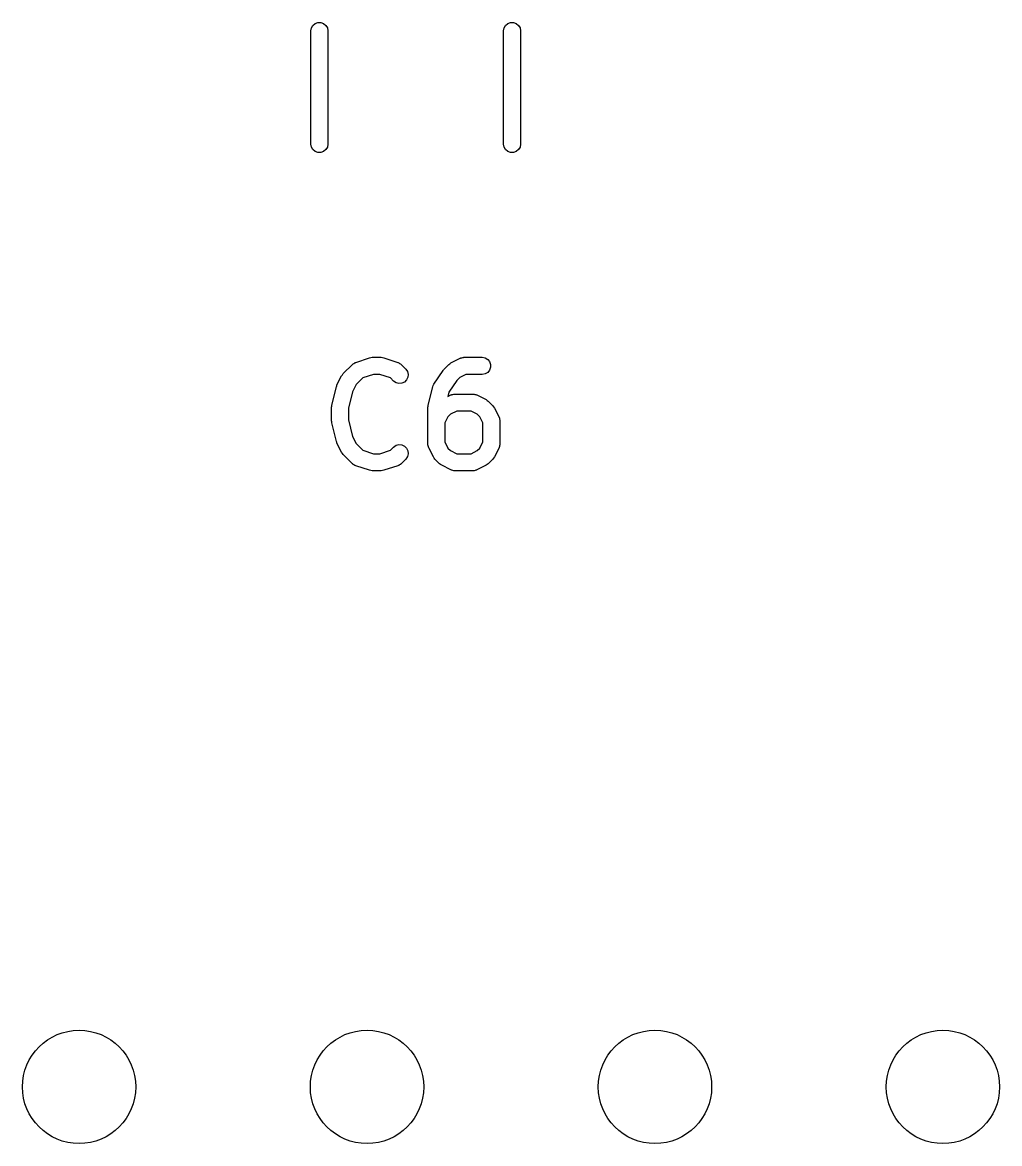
# Model space of a CAD drawing. Extents: x 25 to 125, y -131 to -25.
# Drawn here: x 39.69 to 48.31, y -115.41 to -105.52 of the extents above; entities that cross this region are included whole.
import ezdxf

# ---------------------------------------------------------------- set-up
doc = ezdxf.new("R2010")
doc.units = 0
doc.header["$MEASUREMENT"] = 0
doc.layers.add('BLACK', color=7, linetype='CONTINUOUS')

msp = doc.modelspace()

# ---------------------------------------------------------------- linework, layer by layer
at = {"layer": 'Black'}
for p, q in [((42.2296, -105.596), (42.2341, -105.57)), ((42.2296, -106.596), (42.2296, -105.596)), ((42.2341, -105.57), (42.2471, -105.548)), ((42.2471, -105.548), (42.2671, -105.531)), ((42.2671, -105.531), (42.2916, -105.522)), ((42.2916, -105.522), (42.3176, -105.522)), ((42.3176, -105.522), (42.3421, -105.531)), ((42.3421, -105.531), (42.3621, -105.548)), ((42.3621, -105.548), (42.3751, -105.57)), ((42.3751, -105.57), (42.3796, -105.596)), ((42.3796, -105.596), (42.3796, -106.596)), ((43.9296, -105.596), (43.9341, -105.57)), ((43.9296, -106.596), (43.9296, -105.596)), ((43.9341, -105.57), (43.9471, -105.548)), ((43.9471, -105.548), (43.9671, -105.531)), ((43.9671, -105.531), (43.9916, -105.522)), ((43.9916, -105.522), (44.0176, -105.522)), ((44.0176, -105.522), (44.0421, -105.531)), ((44.0421, -105.531), (44.0621, -105.548)), ((44.0621, -105.548), (44.0751, -105.57)), ((44.0751, -105.57), (44.0796, -105.596)), ((44.0796, -105.596), (44.0796, -106.596)), ((42.2341, -106.621), (42.2296, -106.596)), ((42.3796, -106.596), (42.3751, -106.621)), ((43.9341, -106.621), (43.9296, -106.596)), ((44.0796, -106.596), (44.0751, -106.621)), ((42.2471, -106.644), (42.2341, -106.621)), ((42.2671, -106.661), (42.2471, -106.644)), ((42.2916, -106.67), (42.2671, -106.661)), ((42.3176, -106.67), (42.2916, -106.67)), ((42.3421, -106.661), (42.3176, -106.67)), ((42.3621, -106.644), (42.3421, -106.661)), ((42.3751, -106.621), (42.3621, -106.644)), ((43.9471, -106.644), (43.9341, -106.621)), ((43.9671, -106.661), (43.9471, -106.644)), ((43.9916, -106.67), (43.9671, -106.661)), ((44.0176, -106.67), (43.9916, -106.67)), ((44.0421, -106.661), (44.0176, -106.67)), ((44.0621, -106.644), (44.0421, -106.661)), ((44.0751, -106.621), (44.0621, -106.644)), ((42.6249, -108.521), (42.7464, -108.48)), ((42.7464, -108.48), (42.7582, -108.478)), ((42.7582, -108.478), (42.7701, -108.476)), ((42.7701, -108.476), (42.851, -108.476)), ((42.851, -108.476), (42.8629, -108.478)), ((42.8629, -108.478), (42.8747, -108.48)), ((42.8747, -108.48), (42.9962, -108.521)), ((43.5502, -108.483), (43.5539, -108.481)), ((43.5539, -108.481), (43.5626, -108.479)), ((43.5626, -108.479), (43.571, -108.477)), ((43.571, -108.477), (43.5753, -108.477)), ((43.5753, -108.477), (43.5796, -108.476)), ((43.5796, -108.476), (43.7415, -108.476)), ((43.7415, -108.476), (43.7672, -108.481)), ((43.7672, -108.481), (43.7897, -108.494)), ((42.5147, -108.62), (42.5956, -108.539)), ((42.5956, -108.539), (42.5992, -108.536)), ((42.5992, -108.536), (42.602, -108.533)), ((42.602, -108.533), (42.6097, -108.529)), ((42.6097, -108.529), (42.617, -108.524)), ((42.617, -108.524), (42.6211, -108.523)), ((42.6211, -108.523), (42.6249, -108.521)), ((42.9962, -108.521), (43, -108.523)), ((43, -108.523), (43.0042, -108.524)), ((43.0042, -108.524), (43.0113, -108.529)), ((43.0113, -108.529), (43.0191, -108.533)), ((43.0191, -108.533), (43.0219, -108.536)), ((43.0219, -108.536), (43.0255, -108.539)), ((43.0255, -108.539), (43.066, -108.579)), ((43.066, -108.579), (43.0809, -108.601)), ((43.4009, -108.585), (43.4051, -108.579)), ((43.4051, -108.579), (43.4456, -108.539)), ((43.4456, -108.539), (43.4555, -108.532)), ((43.4555, -108.532), (43.4651, -108.525)), ((43.4651, -108.525), (43.5461, -108.484)), ((43.5461, -108.484), (43.5502, -108.483)), ((43.7897, -108.494), (43.8065, -108.514)), ((43.8065, -108.514), (43.8154, -108.538)), ((43.8154, -108.564), (43.8065, -108.589)), ((43.8154, -108.538), (43.8154, -108.564)), ((42.4601, -108.72), (42.5006, -108.639)), ((42.5006, -108.639), (42.5078, -108.63)), ((42.5078, -108.63), (42.5147, -108.62)), ((42.6892, -108.657), (42.6293, -108.717)), ((42.7822, -108.626), (42.6892, -108.657)), ((42.8389, -108.626), (42.7822, -108.626)), ((42.9319, -108.657), (42.8389, -108.626)), ((42.9599, -108.685), (42.9319, -108.657)), ((43.0744, -108.675), (43.056, -108.694)), ((43.0854, -108.652), (43.0744, -108.675)), ((43.0809, -108.601), (43.0876, -108.626)), ((43.0876, -108.626), (43.0854, -108.652)), ((43.3148, -108.712), (43.3958, -108.591)), ((43.3958, -108.591), (43.4009, -108.585)), ((43.5165, -108.68), (43.4468, -108.784)), ((43.5431, -108.653), (43.5165, -108.68)), ((43.5973, -108.626), (43.5431, -108.653)), ((43.7415, -108.626), (43.5973, -108.626)), ((43.7672, -108.622), (43.7415, -108.626)), ((43.7897, -108.609), (43.7672, -108.622)), ((43.8065, -108.589), (43.7897, -108.609)), ((42.414, -108.897), (42.4545, -108.736)), ((42.4545, -108.736), (42.4578, -108.728)), ((42.4578, -108.728), (42.4601, -108.72)), ((42.6293, -108.717), (42.598, -108.78)), ((42.9812, -108.7), (42.9599, -108.685)), ((43.0064, -108.707), (42.9812, -108.7)), ((43.0323, -108.705), (43.0064, -108.707)), ((43.056, -108.694), (43.0323, -108.705)), ((43.264, -108.897), (43.3045, -108.736)), ((43.3045, -108.736), (43.3097, -108.724)), ((43.3097, -108.724), (43.3148, -108.712)), ((42.598, -108.78), (42.5617, -108.925)), ((43.4468, -108.784), (43.4375, -108.822)), ((43.4375, -108.822), (43.4651, -108.808)), ((43.4651, -108.808), (43.4693, -108.807)), ((43.4693, -108.807), (43.473, -108.805)), ((43.473, -108.805), (43.4817, -108.803)), ((43.4817, -108.803), (43.4901, -108.801)), ((43.4901, -108.801), (43.4944, -108.801)), ((43.4944, -108.801), (43.4986, -108.8)), ((43.4986, -108.8), (43.6606, -108.8)), ((43.6606, -108.8), (43.6648, -108.801)), ((43.6648, -108.801), (43.6691, -108.801)), ((43.6691, -108.801), (43.6775, -108.803)), ((43.6775, -108.803), (43.6862, -108.805)), ((43.6862, -108.805), (43.6899, -108.807)), ((43.6899, -108.807), (43.6941, -108.808)), ((43.6941, -108.808), (43.775, -108.849)), ((43.775, -108.849), (43.7847, -108.856)), ((43.7847, -108.856), (43.7945, -108.863)), ((43.7945, -108.863), (43.835, -108.903)), ((42.4117, -108.916), (42.4133, -108.907)), ((42.4117, -109.037), (42.4117, -108.916)), ((42.4133, -108.907), (42.414, -108.897)), ((42.5617, -108.925), (42.5617, -109.028)), ((43.2617, -108.916), (43.2633, -108.907)), ((43.2617, -109.239), (43.2617, -108.916)), ((43.2633, -108.907), (43.264, -108.897)), ((43.5164, -108.95), (43.4621, -108.977)), ((43.6428, -108.95), (43.5164, -108.95)), ((43.6971, -108.977), (43.6428, -108.95)), ((43.835, -108.903), (43.8419, -108.913)), ((43.8419, -108.913), (43.8491, -108.923)), ((43.8491, -108.923), (43.8895, -109.003)), ((42.4133, -109.046), (42.4117, -109.037)), ((42.414, -109.055), (42.4133, -109.046)), ((42.4545, -109.217), (42.414, -109.055)), ((42.5617, -109.028), (42.598, -109.173)), ((43.4389, -109.001), (43.4117, -109.055)), ((43.4117, -109.055), (43.4117, -109.222)), ((43.4621, -108.977), (43.4389, -109.001)), ((43.7203, -109.001), (43.6971, -108.977)), ((43.7475, -109.055), (43.7203, -109.001)), ((43.7475, -109.222), (43.7475, -109.055)), ((43.8895, -109.003), (43.8908, -109.008)), ((43.8908, -109.008), (43.8929, -109.011)), ((43.8929, -109.011), (43.8945, -109.02)), ((43.8945, -109.02), (43.897, -109.028)), ((43.897, -109.028), (43.8967, -109.033)), ((43.8967, -109.033), (43.8975, -109.037)), ((43.8975, -109.037), (43.8975, -109.239)), ((42.598, -109.173), (42.6293, -109.235)), ((42.4578, -109.225), (42.4545, -109.217)), ((42.4601, -109.232), (42.4578, -109.225)), ((42.5006, -109.313), (42.4601, -109.232)), ((42.6293, -109.235), (42.6892, -109.295)), ((42.9319, -109.295), (42.9599, -109.267)), ((42.9599, -109.267), (42.9812, -109.252)), ((42.9812, -109.252), (43.0064, -109.246)), ((43.0064, -109.246), (43.0323, -109.248)), ((43.0323, -109.248), (43.0559, -109.259)), ((43.0559, -109.259), (43.0744, -109.277)), ((43.2625, -109.244), (43.2617, -109.239)), ((43.2622, -109.248), (43.2625, -109.244)), ((43.2647, -109.256), (43.2622, -109.248)), ((43.2663, -109.265), (43.2647, -109.256)), ((43.2684, -109.269), (43.2663, -109.265)), ((43.2697, -109.273), (43.2684, -109.269)), ((43.3101, -109.354), (43.2697, -109.273)), ((43.4117, -109.222), (43.4389, -109.276)), ((43.7203, -109.276), (43.7475, -109.222)), ((43.8895, -109.273), (43.8491, -109.354)), ((43.8908, -109.269), (43.8895, -109.273)), ((43.8929, -109.265), (43.8908, -109.269)), ((43.8945, -109.256), (43.8929, -109.265)), ((43.897, -109.248), (43.8945, -109.256)), ((43.8975, -109.239), (43.8967, -109.244)), ((43.8967, -109.244), (43.897, -109.248)), ((42.5078, -109.323), (42.5006, -109.313)), ((42.5147, -109.333), (42.5078, -109.323)), ((42.5956, -109.414), (42.5147, -109.333)), ((42.6892, -109.295), (42.7822, -109.326)), ((42.7822, -109.326), (42.8389, -109.326)), ((42.8389, -109.326), (42.9319, -109.295)), ((43.0809, -109.352), (43.066, -109.373)), ((43.0744, -109.277), (43.0854, -109.301)), ((43.0876, -109.327), (43.0809, -109.352)), ((43.0854, -109.301), (43.0876, -109.327)), ((43.3173, -109.364), (43.3101, -109.354)), ((43.3242, -109.373), (43.3173, -109.364)), ((43.4389, -109.276), (43.4621, -109.299)), ((43.4621, -109.299), (43.5164, -109.326)), ((43.5164, -109.326), (43.6428, -109.326)), ((43.6428, -109.326), (43.6971, -109.299)), ((43.6971, -109.299), (43.7203, -109.276)), ((43.8419, -109.364), (43.835, -109.373)), ((43.8491, -109.354), (43.8419, -109.364)), ((42.5992, -109.416), (42.5956, -109.414)), ((42.602, -109.42), (42.5992, -109.416)), ((42.6097, -109.424), (42.602, -109.42)), ((42.617, -109.429), (42.6097, -109.424)), ((42.6211, -109.43), (42.617, -109.429)), ((42.6249, -109.432), (42.6211, -109.43)), ((42.7464, -109.472), (42.6249, -109.432)), ((42.9962, -109.432), (42.8747, -109.472)), ((43, -109.43), (42.9962, -109.432)), ((43.0042, -109.429), (43, -109.43)), ((43.0114, -109.424), (43.0042, -109.429)), ((43.0191, -109.42), (43.0114, -109.424)), ((43.0219, -109.416), (43.0191, -109.42)), ((43.0255, -109.414), (43.0219, -109.416)), ((43.066, -109.373), (43.0255, -109.414)), ((43.3647, -109.414), (43.3242, -109.373)), ((43.3745, -109.421), (43.3647, -109.414)), ((43.3842, -109.428), (43.3745, -109.421)), ((43.4651, -109.468), (43.3842, -109.428)), ((43.4693, -109.47), (43.4651, -109.468)), ((43.473, -109.472), (43.4693, -109.47)), ((43.6899, -109.47), (43.6862, -109.472)), ((43.6941, -109.468), (43.6899, -109.47)), ((43.775, -109.428), (43.6941, -109.468)), ((43.7847, -109.421), (43.775, -109.428)), ((43.7945, -109.414), (43.7847, -109.421)), ((43.835, -109.373), (43.7945, -109.414)), ((42.7582, -109.474), (42.7464, -109.472)), ((42.7701, -109.476), (42.7582, -109.474)), ((42.851, -109.476), (42.7701, -109.476)), ((42.8629, -109.474), (42.851, -109.476)), ((42.8747, -109.472), (42.8629, -109.474)), ((43.4816, -109.473), (43.473, -109.472)), ((43.4901, -109.476), (43.4816, -109.473)), ((43.4944, -109.476), (43.4901, -109.476)), ((43.4986, -109.476), (43.4944, -109.476)), ((43.6606, -109.476), (43.4986, -109.476)), ((43.6648, -109.476), (43.6606, -109.476)), ((43.6691, -109.476), (43.6648, -109.476)), ((43.6776, -109.473), (43.6691, -109.476)), ((43.6862, -109.472), (43.6776, -109.473))]:
    msp.add_line(p, q, dxfattribs=at)
for centre in [(40.1851, -114.911), (40.1851, -114.911), (42.7251, -114.911), (42.7251, -114.911), (45.2651, -114.911), (45.2651, -114.911), (47.8051, -114.911), (47.8051, -114.911)]:
    msp.add_circle(centre, 0.5, dxfattribs=at)

doc.saveas('drawing.dxf')
